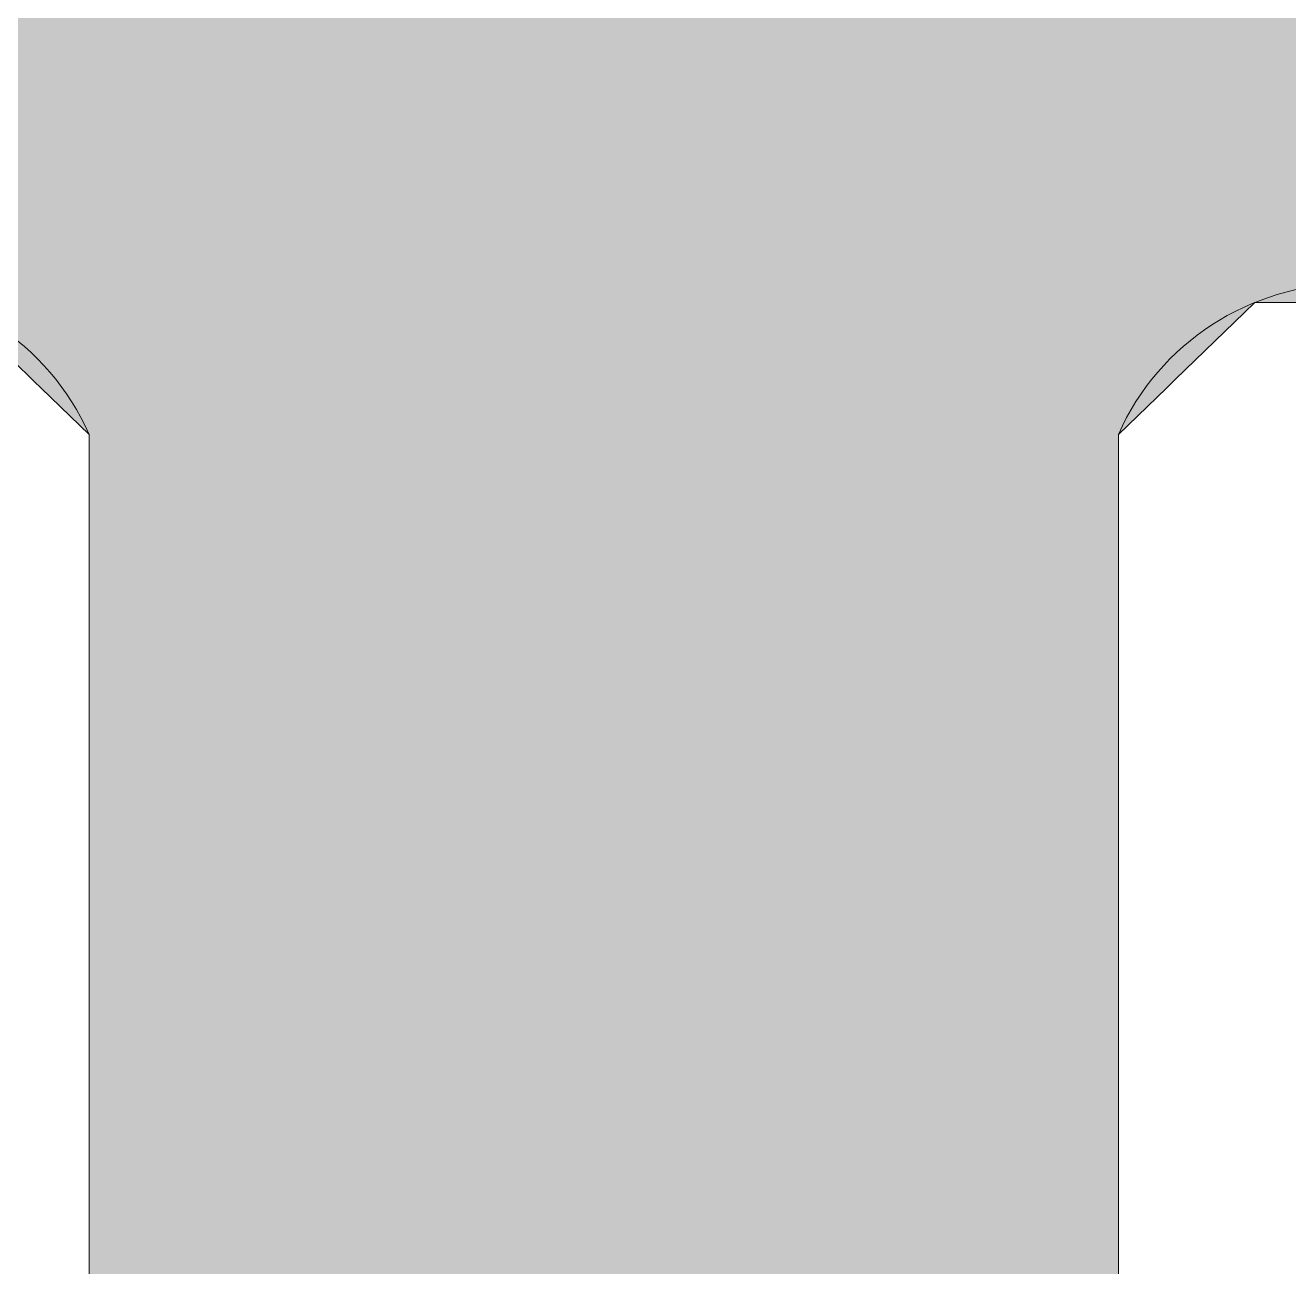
# Paper-space layout '1' of a CAD drawing. Header units: millimetres. Extents: x 1 to 31501, y 3 to 22278.
# Drawn here: x 16189.7 to 16250.4, y 2194.2 to 2253.8 of the extents above; entities that cross this region are included whole.
import ezdxf

# ---------------------------------------------------------------- set-up
doc = ezdxf.new("R2010")
doc.units = ezdxf.units.MM
doc.header["$MEASUREMENT"] = 0
doc.layers.add('NKB-LOGO', color=1, linetype='Continuous', lineweight=13)
doc.layers.add('NKB-SIGN', color=1, linetype='Continuous', lineweight=18)

# ---------------------------------------------------------------- blocks, each defined once
blk = doc.blocks.new('*U5')
at = {"layer": 'NKB-LOGO', "color": 1, "linetype": 'Continuous'}
for p, q in [((129.645, 190.12), (129.485, 189.966)), ((129.645, 190.12), (132.516, 190.12)), ((110.105, 189.966), (111.15, 188.956)), ((129.485, 189.966), (128.44, 188.956)), ((111.15, 188.956), (111.18, 188.926)), ((111.18, 188.926), (111.285, 188.825)), ((128.41, 188.926), (128.305, 188.825)), ((128.44, 188.956), (128.41, 188.926)), ((111.285, 188.825), (112.01, 188.124)), ((128.305, 188.825), (127.58, 188.124)), ((112.01, 188.124), (112.01, 187.619)), ((127.58, 188.124), (127.58, 187.619)), ((112.01, 187.619), (112.01, 187.619)), ((112.01, 187.619), (112.01, 187.619)), ((112.01, 187.619), (112.01, 187.619)), ((112.01, 187.619), (112.01, 187.619)), ((112.01, 187.619), (112.01, 187.618)), ((112.01, 187.618), (112.01, 187.618)), ((112.01, 187.618), (112.01, 187.618)), ((112.01, 187.618), (112.01, 187.618)), ((112.01, 187.618), (112.01, 187.618)), ((112.01, 187.618), (112.01, 187.618)), ((112.01, 187.618), (112.01, 187.618)), ((112.01, 187.618), (112.01, 187.618)), ((112.01, 187.618), (112.01, 187.618)), ((112.01, 187.618), (112.01, 187.618)), ((112.01, 187.618), (112.01, 187.603)), ((112.01, 187.603), (112.01, 187.603)), ((112.01, 187.603), (112.01, 187.603)), ((112.01, 187.603), (112.01, 187.603)), ((112.01, 187.603), (112.01, 187.603)), ((112.01, 187.603), (112.01, 187.602)), ((112.01, 187.602), (112.01, 187.602)), ((112.01, 187.602), (112.01, 187.602)), ((112.01, 187.602), (112.01, 187.601)), ((112.01, 187.601), (112.01, 187.601)), ((112.01, 187.601), (112.01, 187.601)), ((112.01, 187.601), (112.01, 187.6)), ((112.01, 187.6), (112.01, 187.6)), ((112.01, 187.6), (112.01, 187.599)), ((112.01, 187.599), (112.01, 187.599)), ((112.01, 187.599), (112.01, 187.599)), ((112.01, 187.599), (112.01, 187.599)), ((112.01, 187.599), (112.01, 187.599)), ((112.01, 187.599), (112.01, 187.599)), ((112.01, 187.599), (112.01, 187.599)), ((112.01, 187.599), (112.01, 187.587)), ((112.01, 187.587), (112.01, 187.586)), ((112.01, 187.586), (112.01, 187.585)), ((112.01, 187.585), (112.01, 187.585)), ((112.01, 187.585), (112.01, 187.584)), ((112.01, 187.584), (112.01, 187.584)), ((112.01, 187.584), (112.01, 187.584)), ((112.01, 187.584), (112.01, 187.584)), ((112.01, 187.584), (112.01, 187.584)), ((112.01, 187.584), (112.01, 187.584)), ((112.01, 187.584), (112.01, 187.584)), ((112.01, 187.584), (112.01, 187.583)), ((112.01, 187.583), (112.01, 187.583)), ((112.01, 187.583), (112.01, 187.583)), ((112.01, 187.583), (112.01, 187.583)), ((112.01, 187.583), (112.01, 187.583)), ((112.01, 187.583), (112.01, 187.583)), ((112.01, 187.583), (112.01, 187.583)), ((112.01, 187.583), (112.01, 187.583)), ((112.01, 187.583), (112.01, 187.583)), ((112.01, 187.583), (112.01, 187.583)), ((112.01, 187.583), (112.01, 187.582)), ((112.01, 187.582), (112.01, 187.582)), ((112.01, 187.582), (112.01, 187.582)), ((112.01, 187.582), (112.01, 187.582)), ((112.01, 187.582), (112.01, 187.581)), ((112.01, 187.581), (112.01, 187.581)), ((112.01, 187.581), (112.01, 187.581)), ((112.01, 187.581), (112.01, 187.58)), ((112.01, 187.58), (112.01, 187.58)), ((112.01, 187.58), (112.01, 187.545)), ((112.01, 187.545), (112.01, 187.545)), ((112.01, 187.545), (112.01, 187.545)), ((112.01, 187.545), (112.01, 187.545)), ((112.01, 187.545), (112.01, 187.544)), ((112.01, 187.544), (112.01, 187.544)), ((112.01, 187.544), (112.01, 187.544)), ((112.01, 187.544), (112.01, 187.542)), ((112.01, 187.542), (112.01, 187.542)), ((112.01, 187.542), (112.01, 187.541)), ((112.01, 187.541), (112.01, 187.54)), ((112.01, 187.54), (112.01, 187.539)), ((112.01, 187.539), (112.01, 187.538)), ((112.01, 187.538), (112.01, 187.537)), ((112.01, 187.537), (112.01, 187.536)), ((112.01, 187.536), (112.01, 187.536)), ((112.01, 187.536), (112.01, 187.536)), ((112.01, 187.536), (112.01, 187.536)), ((112.01, 187.536), (112.01, 187.535)), ((112.01, 187.535), (112.01, 187.534)), ((112.01, 187.534), (112.01, 187.504)), ((112.01, 187.504), (112.01, 187.502)), ((112.01, 187.502), (112.01, 187.501)), ((112.01, 187.501), (112.01, 187.501)), ((112.01, 187.501), (112.01, 187.501)), ((112.01, 187.501), (112.01, 187.5)), ((112.01, 187.5), (112.01, 187.499)), ((112.01, 187.499), (112.01, 187.499)), ((112.01, 187.499), (112.01, 187.499)), ((112.01, 187.499), (112.01, 187.498)), ((112.01, 187.498), (112.01, 187.498)), ((112.01, 187.498), (112.01, 187.498)), ((112.01, 187.498), (112.01, 187.498)), ((112.01, 187.498), (112.01, 187.498)), ((112.01, 187.498), (112.01, 187.498)), ((112.01, 187.498), (112.01, 187.498)), ((112.01, 187.498), (112.01, 187.497)), ((112.01, 187.497), (112.01, 187.497)), ((112.01, 187.497), (112.01, 187.497)), ((112.01, 187.497), (112.01, 187.497)), ((112.01, 187.497), (112.01, 187.497)), ((112.01, 187.497), (112.01, 187.497)), ((112.01, 187.497), (112.01, 187.497)), ((112.01, 187.497), (112.01, 187.496)), ((112.01, 187.496), (112.01, 187.496)), ((112.01, 187.496), (112.01, 187.495)), ((112.01, 187.495), (112.01, 187.495)), ((112.01, 187.495), (112.01, 187.495)), ((112.01, 187.495), (112.01, 187.495)), ((112.01, 187.495), (112.01, 187.493)), ((112.01, 187.493), (112.01, 187.46)), ((127.58, 187.619), (127.58, 187.619)), ((127.58, 187.619), (127.58, 187.619)), ((127.58, 187.619), (127.58, 187.619)), ((127.58, 187.619), (127.58, 187.619)), ((127.58, 187.619), (127.58, 187.618)), ((127.58, 187.618), (127.58, 187.618)), ((127.58, 187.618), (127.58, 187.618)), ((127.58, 187.618), (127.58, 187.618)), ((127.58, 187.618), (127.58, 187.618)), ((127.58, 187.618), (127.58, 187.618)), ((127.58, 187.618), (127.58, 187.618)), ((127.58, 187.618), (127.58, 187.618)), ((127.58, 187.618), (127.58, 187.618)), ((127.58, 187.618), (127.58, 187.618)), ((127.58, 187.618), (127.58, 187.603)), ((127.58, 187.603), (127.58, 187.603)), ((127.58, 187.603), (127.58, 187.603)), ((127.58, 187.603), (127.58, 187.603)), ((127.58, 187.603), (127.58, 187.603)), ((127.58, 187.603), (127.58, 187.602)), ((127.58, 187.602), (127.58, 187.602)), ((127.58, 187.602), (127.58, 187.602)), ((127.58, 187.602), (127.58, 187.601)), ((127.58, 187.601), (127.58, 187.601)), ((127.58, 187.601), (127.58, 187.601)), ((127.58, 187.601), (127.58, 187.6)), ((127.58, 187.6), (127.58, 187.6)), ((127.58, 187.6), (127.58, 187.599)), ((127.58, 187.599), (127.58, 187.599)), ((127.58, 187.599), (127.58, 187.599)), ((127.58, 187.599), (127.58, 187.599)), ((127.58, 187.599), (127.58, 187.599)), ((127.58, 187.599), (127.58, 187.599)), ((127.58, 187.599), (127.58, 187.599)), ((127.58, 187.599), (127.58, 187.587)), ((127.58, 187.587), (127.58, 187.586)), ((127.58, 187.586), (127.58, 187.585)), ((127.58, 187.585), (127.58, 187.585)), ((127.58, 187.585), (127.58, 187.584)), ((127.58, 187.584), (127.58, 187.584)), ((127.58, 187.584), (127.58, 187.584)), ((127.58, 187.584), (127.58, 187.584)), ((127.58, 187.584), (127.58, 187.584)), ((127.58, 187.584), (127.58, 187.584)), ((127.58, 187.584), (127.58, 187.584)), ((127.58, 187.584), (127.58, 187.583)), ((127.58, 187.583), (127.58, 187.583)), ((127.58, 187.583), (127.58, 187.583)), ((127.58, 187.583), (127.58, 187.583)), ((127.58, 187.583), (127.58, 187.583)), ((127.58, 187.583), (127.58, 187.583)), ((127.58, 187.583), (127.58, 187.583)), ((127.58, 187.583), (127.58, 187.583)), ((127.58, 187.583), (127.58, 187.583)), ((127.58, 187.583), (127.58, 187.583)), ((127.58, 187.583), (127.58, 187.582)), ((127.58, 187.582), (127.58, 187.582)), ((127.58, 187.582), (127.58, 187.582)), ((127.58, 187.582), (127.58, 187.582)), ((127.58, 187.582), (127.58, 187.581)), ((127.58, 187.581), (127.58, 187.581)), ((127.58, 187.581), (127.58, 187.581)), ((127.58, 187.581), (127.58, 187.58)), ((127.58, 187.58), (127.58, 187.58)), ((127.58, 187.58), (127.58, 187.545)), ((127.58, 187.545), (127.58, 187.545)), ((127.58, 187.545), (127.58, 187.545)), ((127.58, 187.545), (127.58, 187.545)), ((127.58, 187.545), (127.58, 187.544)), ((127.58, 187.544), (127.58, 187.544)), ((127.58, 187.544), (127.58, 187.544)), ((127.58, 187.544), (127.58, 187.542)), ((127.58, 187.542), (127.58, 187.542)), ((127.58, 187.542), (127.58, 187.541)), ((127.58, 187.541), (127.58, 187.54)), ((127.58, 187.54), (127.58, 187.539)), ((127.58, 187.539), (127.58, 187.538)), ((127.58, 187.538), (127.58, 187.537)), ((127.58, 187.537), (127.58, 187.536)), ((127.58, 187.536), (127.58, 187.536)), ((127.58, 187.536), (127.58, 187.536)), ((127.58, 187.536), (127.58, 187.536)), ((127.58, 187.536), (127.58, 187.535)), ((127.58, 187.535), (127.58, 187.534)), ((127.58, 187.534), (127.58, 187.504)), ((127.58, 187.504), (127.58, 187.502)), ((127.58, 187.502), (127.58, 187.501)), ((127.58, 187.501), (127.58, 187.501)), ((127.58, 187.501), (127.58, 187.501)), ((127.58, 187.501), (127.58, 187.5)), ((127.58, 187.5), (127.58, 187.499)), ((127.58, 187.499), (127.58, 187.499)), ((127.58, 187.499), (127.58, 187.499)), ((127.58, 187.499), (127.58, 187.498)), ((127.58, 187.498), (127.58, 187.498)), ((127.58, 187.498), (127.58, 187.498)), ((127.58, 187.498), (127.58, 187.498)), ((127.58, 187.498), (127.58, 187.498)), ((127.58, 187.498), (127.58, 187.498)), ((127.58, 187.498), (127.58, 187.498)), ((127.58, 187.498), (127.58, 187.497)), ((127.58, 187.497), (127.58, 187.497)), ((127.58, 187.497), (127.58, 187.497)), ((127.58, 187.497), (127.58, 187.497)), ((127.58, 187.497), (127.58, 187.497)), ((127.58, 187.497), (127.58, 187.497)), ((127.58, 187.497), (127.58, 187.497)), ((127.58, 187.497), (127.58, 187.496)), ((127.58, 187.496), (127.58, 187.496)), ((127.58, 187.496), (127.58, 187.495)), ((127.58, 187.495), (127.58, 187.495)), ((127.58, 187.495), (127.58, 187.495)), ((127.58, 187.495), (127.58, 187.495)), ((127.58, 187.495), (127.58, 187.493)), ((127.58, 187.493), (127.58, 187.46)), ((112.01, 187.46), (112.01, 187.459)), ((112.01, 187.459), (112.01, 187.459)), ((112.01, 187.459), (112.01, 187.459)), ((112.01, 187.459), (112.01, 187.459)), ((112.01, 187.459), (112.01, 187.459)), ((112.01, 187.459), (112.01, 187.458)), ((112.01, 187.458), (112.01, 187.457)), ((112.01, 187.457), (112.01, 187.456)), ((112.01, 187.456), (112.01, 187.456)), ((112.01, 187.456), (112.01, 187.454)), ((112.01, 187.454), (112.01, 187.453)), ((112.01, 187.453), (112.01, 187.453)), ((112.01, 187.453), (112.01, 187.451)), ((112.01, 187.451), (112.01, 187.451)), ((112.01, 187.451), (112.01, 187.451)), ((112.01, 187.451), (112.01, 187.451)), ((112.01, 187.451), (112.01, 187.45)), ((112.01, 187.45), (112.01, 187.449)), ((112.01, 187.449), (112.01, 187.448)), ((112.01, 187.448), (112.01, 187.417)), ((112.01, 187.417), (112.01, 187.416)), ((112.01, 187.416), (112.01, 187.415)), ((112.01, 187.415), (112.01, 187.415)), ((112.01, 187.415), (112.01, 187.415)), ((112.01, 187.415), (112.01, 187.414)), ((112.01, 187.414), (112.01, 187.414)), ((112.01, 187.414), (112.01, 187.414)), ((112.01, 187.414), (112.01, 187.414)), ((112.01, 187.414), (112.01, 187.413)), ((112.01, 187.413), (112.01, 187.413)), ((112.01, 187.413), (112.01, 187.413)), ((112.01, 187.413), (112.01, 187.412)), ((112.01, 187.412), (112.01, 187.412)), ((112.01, 187.412), (112.01, 187.412)), ((112.01, 187.412), (112.01, 187.412)), ((112.01, 187.412), (112.01, 187.412)), ((112.01, 187.412), (112.01, 187.412)), ((112.01, 187.412), (112.01, 187.412)), ((112.01, 187.412), (112.01, 187.412)), ((112.01, 187.412), (112.01, 187.412)), ((112.01, 187.412), (112.01, 187.412)), ((112.01, 187.412), (112.01, 187.412)), ((112.01, 187.412), (112.01, 187.411)), ((112.01, 187.411), (112.01, 187.411)), ((112.01, 187.411), (112.01, 187.411)), ((112.01, 187.411), (112.01, 187.411)), ((112.01, 187.411), (112.01, 187.411)), ((112.01, 187.411), (112.01, 187.411)), ((112.01, 187.411), (112.01, 187.409)), ((112.01, 187.409), (112.01, 187.396)), ((112.01, 187.396), (112.01, 187.396)), ((112.01, 187.396), (112.01, 187.396)), ((112.01, 187.396), (112.01, 187.396)), ((112.01, 187.396), (112.01, 187.396)), ((112.01, 187.396), (112.01, 187.396)), ((112.01, 187.396), (112.01, 187.396)), ((112.01, 187.396), (112.01, 187.395)), ((112.01, 187.395), (112.01, 187.395)), ((112.01, 187.395), (112.01, 187.395)), ((112.01, 187.395), (112.01, 187.394)), ((112.01, 187.394), (112.01, 187.394)), ((112.01, 187.394), (112.01, 187.393)), ((112.01, 187.393), (112.01, 187.393)), ((112.01, 187.393), (112.01, 187.393)), ((112.01, 187.393), (112.01, 187.393)), ((112.01, 187.393), (112.01, 187.393)), ((112.01, 187.393), (112.01, 187.392)), ((112.01, 187.392), (112.01, 187.391)), ((112.01, 187.391), (112.01, 187.39)), ((112.01, 187.39), (112.01, 187.377)), ((112.01, 187.377), (112.01, 187.377)), ((112.01, 187.377), (112.01, 187.377)), ((112.01, 187.377), (112.01, 187.377)), ((112.01, 187.377), (112.01, 187.377)), ((112.01, 187.377), (112.01, 187.377)), ((112.01, 187.377), (112.01, 187.377)), ((112.01, 187.377), (112.01, 187.377)), ((112.01, 187.377), (112.01, 187.377)), ((112.01, 187.377), (112.01, 187.377)), ((112.01, 187.377), (112.01, 187.377)), ((112.01, 187.377), (112.01, 187.377)), ((112.01, 187.377), (112.01, 187.377)), ((112.01, 187.377), (112.01, 187.377)), ((112.01, 187.377), (112.01, 187.377)), ((112.01, 187.377), (112.01, 187.377)), ((112.01, 187.377), (112.01, 187.377)), ((112.01, 187.377), (112.01, 187.377)), ((112.01, 187.377), (112.01, 187.377)), ((112.01, 187.377), (112.01, 187.377)), ((112.01, 187.377), (112.01, 187.377)), ((112.01, 187.377), (112.01, 186.445)), ((127.58, 187.46), (127.58, 187.459)), ((127.58, 187.459), (127.58, 187.459)), ((127.58, 187.459), (127.58, 187.459)), ((127.58, 187.459), (127.58, 187.459)), ((127.58, 187.459), (127.58, 187.459)), ((127.58, 187.459), (127.58, 187.458)), ((127.58, 187.458), (127.58, 187.457)), ((127.58, 187.457), (127.58, 187.456)), ((127.58, 187.456), (127.58, 187.456)), ((127.58, 187.456), (127.58, 187.454)), ((127.58, 187.454), (127.58, 187.453)), ((127.58, 187.453), (127.58, 187.453)), ((127.58, 187.453), (127.58, 187.451)), ((127.58, 187.451), (127.58, 187.451)), ((127.58, 187.451), (127.58, 187.451)), ((127.58, 187.451), (127.58, 187.451)), ((127.58, 187.451), (127.58, 187.45)), ((127.58, 187.45), (127.58, 187.449)), ((127.58, 187.449), (127.58, 187.448)), ((127.58, 187.448), (127.58, 187.417)), ((127.58, 187.417), (127.58, 187.416)), ((127.58, 187.416), (127.58, 187.415)), ((127.58, 187.415), (127.58, 187.415)), ((127.58, 187.415), (127.58, 187.415)), ((127.58, 187.415), (127.58, 187.414)), ((127.58, 187.414), (127.58, 187.414)), ((127.58, 187.414), (127.58, 187.414)), ((127.58, 187.414), (127.58, 187.414)), ((127.58, 187.414), (127.58, 187.413)), ((127.58, 187.413), (127.58, 187.413)), ((127.58, 187.413), (127.58, 187.413)), ((127.58, 187.413), (127.58, 187.412)), ((127.58, 187.412), (127.58, 187.412)), ((127.58, 187.412), (127.58, 187.412)), ((127.58, 187.412), (127.58, 187.412)), ((127.58, 187.412), (127.58, 187.412)), ((127.58, 187.412), (127.58, 187.412)), ((127.58, 187.412), (127.58, 187.412)), ((127.58, 187.412), (127.58, 187.412)), ((127.58, 187.412), (127.58, 187.412)), ((127.58, 187.412), (127.58, 187.412)), ((127.58, 187.412), (127.58, 187.412)), ((127.58, 187.412), (127.58, 187.411)), ((127.58, 187.411), (127.58, 187.411)), ((127.58, 187.411), (127.58, 187.411)), ((127.58, 187.411), (127.58, 187.411)), ((127.58, 187.411), (127.58, 187.411)), ((127.58, 187.411), (127.58, 187.411)), ((127.58, 187.411), (127.58, 187.409)), ((127.58, 187.409), (127.58, 187.396)), ((127.58, 187.396), (127.58, 187.396)), ((127.58, 187.396), (127.58, 187.396)), ((127.58, 187.396), (127.58, 187.396)), ((127.58, 187.396), (127.58, 187.396)), ((127.58, 187.396), (127.58, 187.396)), ((127.58, 187.396), (127.58, 187.396)), ((127.58, 187.396), (127.58, 187.395)), ((127.58, 187.395), (127.58, 187.395)), ((127.58, 187.395), (127.58, 187.395)), ((127.58, 187.395), (127.58, 187.394)), ((127.58, 187.394), (127.58, 187.394)), ((127.58, 187.394), (127.58, 187.393)), ((127.58, 187.393), (127.58, 187.393)), ((127.58, 187.393), (127.58, 187.393)), ((127.58, 187.393), (127.58, 187.393)), ((127.58, 187.393), (127.58, 187.393)), ((127.58, 187.393), (127.58, 187.392)), ((127.58, 187.392), (127.58, 187.391)), ((127.58, 187.391), (127.58, 187.39)), ((127.58, 187.39), (127.58, 187.377)), ((127.58, 187.377), (127.58, 187.377)), ((127.58, 187.377), (127.58, 187.377)), ((127.58, 187.377), (127.58, 187.377)), ((127.58, 187.377), (127.58, 187.377)), ((127.58, 187.377), (127.58, 187.377)), ((127.58, 187.377), (127.58, 187.377)), ((127.58, 187.377), (127.58, 187.377)), ((127.58, 187.377), (127.58, 187.377)), ((127.58, 187.377), (127.58, 187.377)), ((127.58, 187.377), (127.58, 187.377)), ((127.58, 187.377), (127.58, 187.377)), ((127.58, 187.377), (127.58, 187.377)), ((127.58, 187.377), (127.58, 187.377)), ((127.58, 187.377), (127.58, 187.377)), ((127.58, 187.377), (127.58, 187.377)), ((127.58, 187.377), (127.58, 187.377)), ((127.58, 187.377), (127.58, 187.377)), ((127.58, 187.377), (127.58, 187.377)), ((127.58, 187.377), (127.58, 187.377)), ((127.58, 187.377), (127.58, 187.377)), ((127.58, 187.377), (127.58, 186.445)), ((112.01, 186.445), (112.01, 184.977)), ((127.58, 186.445), (127.58, 184.977)), ((112.01, 184.977), (112.01, 184.97)), ((112.01, 184.97), (112.01, 184.962)), ((112.01, 184.962), (112.01, 184.955)), ((112.01, 184.955), (112.01, 184.935)), ((112.01, 184.935), (112.01, 183.976)), ((127.58, 184.977), (127.58, 184.97)), ((127.58, 184.97), (127.58, 184.962)), ((127.58, 184.962), (127.58, 184.955)), ((127.58, 184.955), (127.58, 184.935)), ((127.58, 184.935), (127.58, 183.976)), ((112.01, 183.976), (112.01, 183.399)), ((127.58, 183.976), (127.58, 183.399)), ((112.01, 183.399), (112.01, 183.399)), ((112.01, 183.399), (112.01, 183.107)), ((127.58, 183.399), (127.58, 183.399)), ((127.58, 183.399), (127.58, 183.107)), ((112.01, 183.107), (112.01, 182.952)), ((127.58, 183.107), (127.58, 182.952)), ((112.01, 182.952), (112.01, 182.399)), ((127.58, 182.952), (127.58, 182.399)), ((112.01, 182.399), (112.01, 181.692)), ((127.58, 182.399), (127.58, 181.692)), ((112.01, 181.692), (112.01, 181.399)), ((127.58, 181.692), (127.58, 181.399)), ((112.01, 181.399), (112.01, 181.046)), ((127.58, 181.399), (127.58, 181.046)), ((112.01, 181.046), (112.01, 179.435)), ((127.58, 181.046), (127.58, 179.435)), ((112.01, 179.435), (112.01, 178.504)), ((127.58, 179.435), (127.58, 178.504)), ((112.01, 178.504), (112.01, 178.235)), ((127.58, 178.504), (127.58, 178.235)), ((112.01, 178.235), (112.01, 178.089)), ((127.58, 178.235), (127.58, 178.089)), ((112.01, 178.089), (112.01, 178.088)), ((112.01, 178.088), (112.01, 177.735)), ((127.58, 178.089), (127.58, 178.088)), ((127.58, 178.088), (127.58, 177.735)), ((112.01, 177.735), (112.01, 169.183)), ((127.58, 177.735), (127.58, 169.183))]:
    blk.add_line(p, q, dxfattribs=at)
for points in [[(0, 724.25), (0, 190.435), (327.945, 190.435)], [(0, 190.435), (0, 190.399), (282.587, 190.399)], [(41.484, 190.399), (46.204, 190.399), (282.587, 190.399)], [(41.484, 190.399), (282.587, 190.399), (282.587, 190.399)], [(46.204, 190.399), (46.484, 190.12), (207.093, 190.12)], [(109.945, 190.12), (110.105, 189.966), (129.485, 189.966)], [(129.645, 190.12), (129.645, 190.12), (132.516, 190.12)], [(110.105, 189.966), (111.15, 188.956), (128.44, 188.956)], [(111.15, 188.956), (111.18, 188.926), (128.41, 188.926)], [(111.18, 188.926), (111.285, 188.825), (128.305, 188.825)], [(111.285, 188.825), (112.01, 188.124), (127.58, 188.124)], [(112.01, 188.124), (112.01, 187.619), (127.58, 187.619)], [(112.01, 187.619), (112.01, 187.619), (127.58, 187.619)], [(112.01, 187.619), (112.01, 187.619), (127.58, 187.619)], [(112.01, 187.619), (112.01, 187.619), (127.58, 187.619)], [(112.01, 187.619), (112.01, 187.619), (127.58, 187.619)], [(112.01, 187.619), (112.01, 187.618), (127.58, 187.618)], [(112.01, 187.618), (112.01, 187.618), (127.58, 187.618)], [(112.01, 187.618), (112.01, 187.618), (127.58, 187.618)], [(112.01, 187.618), (112.01, 187.618), (127.58, 187.618)], [(112.01, 187.618), (112.01, 187.618), (127.58, 187.618)], [(112.01, 187.618), (112.01, 187.618), (127.58, 187.618)], [(112.01, 187.618), (112.01, 187.618), (127.58, 187.618)], [(112.01, 187.618), (112.01, 187.618), (127.58, 187.618)], [(112.01, 187.618), (112.01, 187.618), (127.58, 187.618)], [(112.01, 187.618), (112.01, 187.618), (127.58, 187.618)], [(112.01, 187.618), (112.01, 187.603), (127.58, 187.603)], [(112.01, 187.603), (112.01, 187.603), (127.58, 187.603)], [(112.01, 187.603), (112.01, 187.603), (127.58, 187.603)], [(112.01, 187.603), (112.01, 187.603), (127.58, 187.603)], [(112.01, 187.603), (112.01, 187.603), (127.58, 187.603)], [(112.01, 187.603), (112.01, 187.602), (127.58, 187.602)], [(112.01, 187.602), (112.01, 187.602), (127.58, 187.602)], [(112.01, 187.602), (112.01, 187.602), (127.58, 187.602)], [(112.01, 187.602), (112.01, 187.601), (127.58, 187.601)], [(112.01, 187.601), (112.01, 187.601), (127.58, 187.601)], [(112.01, 187.601), (112.01, 187.601), (127.58, 187.601)], [(112.01, 187.601), (112.01, 187.6), (127.58, 187.6)], [(112.01, 187.6), (112.01, 187.6), (127.58, 187.6)], [(112.01, 187.6), (112.01, 187.599), (127.58, 187.599)], [(112.01, 187.599), (112.01, 187.599), (127.58, 187.599)], [(112.01, 187.599), (112.01, 187.599), (127.58, 187.599)], [(112.01, 187.599), (112.01, 187.599), (127.58, 187.599)], [(112.01, 187.599), (112.01, 187.599), (127.58, 187.599)], [(112.01, 187.599), (112.01, 187.599), (127.58, 187.599)], [(112.01, 187.599), (112.01, 187.599), (127.58, 187.599)], [(112.01, 187.599), (112.01, 187.587), (127.58, 187.587)], [(112.01, 187.587), (112.01, 187.586), (127.58, 187.586)], [(112.01, 187.586), (112.01, 187.585), (127.58, 187.585)], [(112.01, 187.585), (112.01, 187.585), (127.58, 187.585)], [(112.01, 187.585), (112.01, 187.584), (127.58, 187.584)], [(112.01, 187.584), (112.01, 187.584), (127.58, 187.584)], [(112.01, 187.584), (112.01, 187.584), (127.58, 187.584)], [(112.01, 187.584), (112.01, 187.584), (127.58, 187.584)], [(112.01, 187.584), (112.01, 187.584), (127.58, 187.584)], [(112.01, 187.584), (112.01, 187.584), (127.58, 187.584)], [(112.01, 187.584), (112.01, 187.584), (127.58, 187.584)], [(112.01, 187.584), (112.01, 187.583), (127.58, 187.583)], [(112.01, 187.583), (112.01, 187.583), (127.58, 187.583)], [(112.01, 187.583), (112.01, 187.583), (127.58, 187.583)], [(112.01, 187.583), (112.01, 187.583), (127.58, 187.583)], [(112.01, 187.583), (112.01, 187.583), (127.58, 187.583)], [(112.01, 187.583), (112.01, 187.583), (127.58, 187.583)], [(112.01, 187.583), (112.01, 187.583), (127.58, 187.583)], [(112.01, 187.583), (112.01, 187.583), (127.58, 187.583)], [(112.01, 187.583), (112.01, 187.583), (127.58, 187.583)], [(112.01, 187.583), (112.01, 187.583), (127.58, 187.583)], [(112.01, 187.583), (112.01, 187.582), (127.58, 187.582)], [(112.01, 187.582), (112.01, 187.582), (127.58, 187.582)], [(112.01, 187.582), (112.01, 187.582), (127.58, 187.582)], [(112.01, 187.582), (112.01, 187.582), (127.58, 187.582)], [(112.01, 187.582), (112.01, 187.581), (127.58, 187.581)], [(112.01, 187.581), (112.01, 187.581), (127.58, 187.581)], [(112.01, 187.581), (112.01, 187.581), (127.58, 187.581)], [(112.01, 187.581), (112.01, 187.58), (127.58, 187.58)], [(112.01, 187.58), (112.01, 187.58), (127.58, 187.58)], [(112.01, 187.58), (112.01, 187.545), (127.58, 187.545)], [(112.01, 187.545), (112.01, 187.545), (127.58, 187.545)], [(112.01, 187.545), (112.01, 187.545), (127.58, 187.545)], [(112.01, 187.545), (112.01, 187.545), (127.58, 187.545)], [(112.01, 187.545), (112.01, 187.544), (127.58, 187.544)], [(112.01, 187.544), (112.01, 187.544), (127.58, 187.544)], [(112.01, 187.544), (112.01, 187.544), (127.58, 187.544)], [(112.01, 187.544), (112.01, 187.542), (127.58, 187.542)], [(112.01, 187.542), (112.01, 187.542), (127.58, 187.542)], [(112.01, 187.542), (112.01, 187.541), (127.58, 187.541)], [(112.01, 187.541), (112.01, 187.54), (127.58, 187.54)], [(112.01, 187.54), (112.01, 187.539), (127.58, 187.539)], [(112.01, 187.539), (112.01, 187.538), (127.58, 187.538)], [(112.01, 187.538), (112.01, 187.537), (127.58, 187.537)], [(112.01, 187.537), (112.01, 187.536), (127.58, 187.536)], [(112.01, 187.536), (112.01, 187.536), (127.58, 187.536)], [(112.01, 187.536), (112.01, 187.536), (127.58, 187.536)], [(112.01, 187.536), (112.01, 187.536), (127.58, 187.536)], [(112.01, 187.536), (112.01, 187.535), (127.58, 187.535)], [(112.01, 187.535), (112.01, 187.534), (127.58, 187.534)], [(112.01, 187.534), (112.01, 187.504), (127.58, 187.504)], [(112.01, 187.504), (112.01, 187.502), (127.58, 187.502)], [(112.01, 187.502), (112.01, 187.501), (127.58, 187.501)], [(112.01, 187.501), (112.01, 187.501), (127.58, 187.501)], [(112.01, 187.501), (112.01, 187.501), (127.58, 187.501)], [(112.01, 187.501), (112.01, 187.5), (127.58, 187.5)], [(112.01, 187.5), (112.01, 187.499), (127.58, 187.499)], [(112.01, 187.499), (112.01, 187.499), (127.58, 187.499)], [(112.01, 187.499), (112.01, 187.499), (127.58, 187.499)], [(112.01, 187.499), (112.01, 187.498), (127.58, 187.498)], [(112.01, 187.498), (112.01, 187.498), (127.58, 187.498)], [(112.01, 187.498), (112.01, 187.498), (127.58, 187.498)], [(112.01, 187.498), (112.01, 187.498), (127.58, 187.498)], [(112.01, 187.498), (112.01, 187.498), (127.58, 187.498)], [(112.01, 187.498), (112.01, 187.498), (127.58, 187.498)], [(112.01, 187.498), (112.01, 187.498), (127.58, 187.498)], [(112.01, 187.498), (112.01, 187.497), (127.58, 187.497)], [(112.01, 187.497), (112.01, 187.497), (127.58, 187.497)], [(112.01, 187.497), (112.01, 187.497), (127.58, 187.497)], [(112.01, 187.497), (112.01, 187.497), (127.58, 187.497)], [(112.01, 187.497), (112.01, 187.497), (127.58, 187.497)], [(112.01, 187.497), (112.01, 187.497), (127.58, 187.497)], [(112.01, 187.497), (112.01, 187.497), (127.58, 187.497)], [(112.01, 187.497), (112.01, 187.496), (127.58, 187.496)], [(112.01, 187.496), (112.01, 187.496), (127.58, 187.496)], [(112.01, 187.496), (112.01, 187.495), (127.58, 187.495)], [(112.01, 187.495), (112.01, 187.495), (127.58, 187.495)], [(112.01, 187.495), (112.01, 187.495), (127.58, 187.495)], [(112.01, 187.495), (112.01, 187.495), (127.58, 187.495)], [(112.01, 187.495), (112.01, 187.493), (127.58, 187.493)], [(112.01, 187.493), (112.01, 187.46), (127.58, 187.46)], [(112.01, 187.46), (112.01, 187.459), (127.58, 187.459)], [(112.01, 187.459), (112.01, 187.459), (127.58, 187.459)], [(112.01, 187.459), (112.01, 187.459), (127.58, 187.459)], [(112.01, 187.459), (112.01, 187.459), (127.58, 187.459)], [(112.01, 187.459), (112.01, 187.459), (127.58, 187.459)], [(112.01, 187.459), (112.01, 187.458), (127.58, 187.458)], [(112.01, 187.458), (112.01, 187.457), (127.58, 187.457)], [(112.01, 187.457), (112.01, 187.456), (127.58, 187.456)], [(112.01, 187.456), (112.01, 187.456), (127.58, 187.456)], [(112.01, 187.456), (112.01, 187.454), (127.58, 187.454)], [(112.01, 187.454), (112.01, 187.453), (127.58, 187.453)], [(112.01, 187.453), (112.01, 187.453), (127.58, 187.453)], [(112.01, 187.453), (112.01, 187.451), (127.58, 187.451)], [(112.01, 187.451), (112.01, 187.451), (127.58, 187.451)], [(112.01, 187.451), (112.01, 187.451), (127.58, 187.451)], [(112.01, 187.451), (112.01, 187.451), (127.58, 187.451)], [(112.01, 187.451), (112.01, 187.45), (127.58, 187.45)], [(112.01, 187.45), (112.01, 187.449), (127.58, 187.449)], [(112.01, 187.449), (112.01, 187.448), (127.58, 187.448)], [(112.01, 187.448), (112.01, 187.417), (127.58, 187.417)], [(112.01, 187.417), (112.01, 187.416), (127.58, 187.416)], [(112.01, 187.416), (112.01, 187.415), (127.58, 187.415)], [(112.01, 187.415), (112.01, 187.415), (127.58, 187.415)], [(112.01, 187.415), (112.01, 187.415), (127.58, 187.415)], [(112.01, 187.415), (112.01, 187.414), (127.58, 187.414)], [(112.01, 187.414), (112.01, 187.414), (127.58, 187.414)], [(112.01, 187.414), (112.01, 187.414), (127.58, 187.414)], [(112.01, 187.414), (112.01, 187.414), (127.58, 187.414)], [(112.01, 187.414), (112.01, 187.413), (127.58, 187.413)], [(112.01, 187.413), (112.01, 187.413), (127.58, 187.413)], [(112.01, 187.413), (112.01, 187.413), (127.58, 187.413)], [(112.01, 187.413), (112.01, 187.412), (127.58, 187.412)], [(112.01, 187.412), (112.01, 187.412), (127.58, 187.412)], [(112.01, 187.412), (112.01, 187.412), (127.58, 187.412)], [(112.01, 187.412), (112.01, 187.412), (127.58, 187.412)], [(112.01, 187.412), (112.01, 187.412), (127.58, 187.412)], [(112.01, 187.412), (112.01, 187.412), (127.58, 187.412)], [(112.01, 187.412), (112.01, 187.412), (127.58, 187.412)], [(112.01, 187.412), (112.01, 187.412), (127.58, 187.412)], [(112.01, 187.412), (112.01, 187.412), (127.58, 187.412)], [(112.01, 187.412), (112.01, 187.412), (127.58, 187.412)], [(112.01, 187.412), (112.01, 187.412), (127.58, 187.412)], [(112.01, 187.412), (112.01, 187.411), (127.58, 187.411)], [(112.01, 187.411), (112.01, 187.411), (127.58, 187.411)], [(112.01, 187.411), (112.01, 187.411), (127.58, 187.411)], [(112.01, 187.411), (112.01, 187.411), (127.58, 187.411)], [(112.01, 187.411), (112.01, 187.411), (127.58, 187.411)], [(112.01, 187.411), (112.01, 187.411), (127.58, 187.411)], [(112.01, 187.411), (112.01, 187.409), (127.58, 187.409)], [(112.01, 187.409), (112.01, 187.396), (127.58, 187.396)], [(112.01, 187.396), (112.01, 187.396), (127.58, 187.396)], [(112.01, 187.396), (112.01, 187.396), (127.58, 187.396)], [(112.01, 187.396), (112.01, 187.396), (127.58, 187.396)], [(112.01, 187.396), (112.01, 187.396), (127.58, 187.396)], [(112.01, 187.396), (112.01, 187.396), (127.58, 187.396)], [(112.01, 187.396), (112.01, 187.396), (127.58, 187.396)], [(112.01, 187.396), (112.01, 187.395), (127.58, 187.395)], [(112.01, 187.395), (112.01, 187.395), (127.58, 187.395)], [(112.01, 187.395), (112.01, 187.395), (127.58, 187.395)], [(112.01, 187.395), (112.01, 187.394), (127.58, 187.394)], [(112.01, 187.394), (112.01, 187.394), (127.58, 187.394)], [(112.01, 187.394), (112.01, 187.393), (127.58, 187.393)], [(112.01, 187.393), (112.01, 187.393), (127.58, 187.393)], [(112.01, 187.393), (112.01, 187.393), (127.58, 187.393)], [(112.01, 187.393), (112.01, 187.393), (127.58, 187.393)], [(112.01, 187.393), (112.01, 187.393), (127.58, 187.393)], [(112.01, 187.393), (112.01, 187.392), (127.58, 187.392)], [(112.01, 187.392), (112.01, 187.391), (127.58, 187.391)], [(112.01, 187.391), (112.01, 187.39), (127.58, 187.39)], [(112.01, 187.39), (112.01, 187.377), (127.58, 187.377)], [(112.01, 187.377), (112.01, 187.377), (127.58, 187.377)], [(112.01, 187.377), (112.01, 187.377), (127.58, 187.377)], [(112.01, 187.377), (112.01, 187.377), (127.58, 187.377)], [(112.01, 187.377), (112.01, 187.377), (127.58, 187.377)], [(112.01, 187.377), (112.01, 187.377), (127.58, 187.377)], [(112.01, 187.377), (112.01, 187.377), (127.58, 187.377)], [(112.01, 187.377), (112.01, 187.377), (127.58, 187.377)], [(112.01, 187.377), (112.01, 187.377), (127.58, 187.377)], [(112.01, 187.377), (112.01, 187.377), (127.58, 187.377)], [(112.01, 187.377), (112.01, 187.377), (127.58, 187.377)], [(112.01, 187.377), (112.01, 187.377), (127.58, 187.377)], [(112.01, 187.377), (112.01, 187.377), (127.58, 187.377)], [(112.01, 187.377), (112.01, 187.377), (127.58, 187.377)], [(112.01, 187.377), (112.01, 187.377), (127.58, 187.377)], [(112.01, 187.377), (112.01, 187.377), (127.58, 187.377)], [(112.01, 187.377), (112.01, 187.377), (127.58, 187.377)], [(112.01, 187.377), (112.01, 187.377), (127.58, 187.377)], [(112.01, 187.377), (112.01, 187.377), (127.58, 187.377)], [(112.01, 187.377), (112.01, 187.377), (127.58, 187.377)], [(112.01, 187.377), (112.01, 187.377), (127.58, 187.377)], [(112.01, 187.377), (112.01, 186.445), (127.58, 186.445)], [(112.01, 186.445), (112.01, 184.977), (127.58, 184.977)], [(112.01, 184.977), (112.01, 184.97), (127.58, 184.97)], [(112.01, 184.97), (112.01, 184.962), (127.58, 184.962)], [(112.01, 184.962), (112.01, 184.955), (127.58, 184.955)], [(112.01, 184.955), (112.01, 184.935), (127.58, 184.935)], [(112.01, 184.935), (112.01, 183.976), (127.58, 183.976)], [(112.01, 183.976), (112.01, 183.399), (127.58, 183.399)], [(112.01, 183.399), (112.01, 183.399), (127.58, 183.399)], [(112.01, 183.399), (127.58, 183.399), (127.58, 183.399)], [(112.01, 183.399), (112.01, 183.107), (127.58, 183.107)], [(112.01, 183.107), (112.01, 182.952), (127.58, 182.952)], [(112.01, 182.952), (112.01, 182.399), (127.58, 182.399)], [(112.01, 182.399), (112.01, 181.692), (127.58, 181.692)], [(112.01, 181.692), (112.01, 181.399), (127.58, 181.399)], [(112.01, 181.399), (112.01, 181.046), (127.58, 181.046)], [(112.01, 181.046), (112.01, 179.435), (127.58, 179.435)], [(112.01, 179.435), (112.01, 178.504), (127.58, 178.504)], [(112.01, 178.504), (112.01, 178.235), (127.58, 178.235)], [(112.01, 178.235), (112.01, 178.089), (127.58, 178.089)], [(112.01, 178.089), (112.01, 178.088), (127.58, 178.088)], [(112.01, 178.088), (112.01, 177.735), (127.58, 177.735)], [(112.01, 177.735), (112.01, 169.183), (127.58, 169.183)]]:
    blk.add_solid(points, dxfattribs=at)
at = {"layer": 'NKB-LOGO', "color": 1, "linetype": 'Continuous', "extrusion": (0, 0, -1)}
for points in [[(0, 724.25), (-327.945, 724.25), (-327.945, 190.435)], [(0, 190.435), (-282.674, 190.435), (-282.587, 190.399)], [(-46.204, 190.399), (-207.093, 190.399), (-207.093, 190.12)], [(-109.945, 190.12), (-129.645, 190.12), (-129.485, 189.966)], [(-110.105, 189.966), (-129.485, 189.966), (-128.44, 188.956)], [(-111.15, 188.956), (-128.44, 188.956), (-128.41, 188.926)], [(-111.18, 188.926), (-128.41, 188.926), (-128.305, 188.825)], [(-111.285, 188.825), (-128.305, 188.825), (-127.58, 188.124)], [(-112.01, 188.124), (-127.58, 188.124), (-127.58, 187.619)], [(-112.01, 187.619), (-127.58, 187.619), (-127.58, 187.619)], [(-112.01, 187.619), (-127.58, 187.619), (-127.58, 187.619)], [(-112.01, 187.619), (-127.58, 187.619), (-127.58, 187.619)], [(-112.01, 187.619), (-127.58, 187.619), (-127.58, 187.619)], [(-112.01, 187.619), (-127.58, 187.619), (-127.58, 187.618)], [(-112.01, 187.618), (-127.58, 187.618), (-127.58, 187.618)], [(-112.01, 187.618), (-127.58, 187.618), (-127.58, 187.618)], [(-112.01, 187.618), (-127.58, 187.618), (-127.58, 187.618)], [(-112.01, 187.618), (-127.58, 187.618), (-127.58, 187.618)], [(-112.01, 187.618), (-127.58, 187.618), (-127.58, 187.618)], [(-112.01, 187.618), (-127.58, 187.618), (-127.58, 187.618)], [(-112.01, 187.618), (-127.58, 187.618), (-127.58, 187.618)], [(-112.01, 187.618), (-127.58, 187.618), (-127.58, 187.618)], [(-112.01, 187.618), (-127.58, 187.618), (-127.58, 187.618)], [(-112.01, 187.618), (-127.58, 187.618), (-127.58, 187.603)], [(-112.01, 187.603), (-127.58, 187.603), (-127.58, 187.603)], [(-112.01, 187.603), (-127.58, 187.603), (-127.58, 187.603)], [(-112.01, 187.603), (-127.58, 187.603), (-127.58, 187.603)], [(-112.01, 187.603), (-127.58, 187.603), (-127.58, 187.603)], [(-112.01, 187.603), (-127.58, 187.603), (-127.58, 187.602)], [(-112.01, 187.602), (-127.58, 187.602), (-127.58, 187.602)], [(-112.01, 187.602), (-127.58, 187.602), (-127.58, 187.602)], [(-112.01, 187.602), (-127.58, 187.602), (-127.58, 187.601)], [(-112.01, 187.601), (-127.58, 187.601), (-127.58, 187.601)], [(-112.01, 187.601), (-127.58, 187.601), (-127.58, 187.601)], [(-112.01, 187.601), (-127.58, 187.601), (-127.58, 187.6)], [(-112.01, 187.6), (-127.58, 187.6), (-127.58, 187.6)], [(-112.01, 187.6), (-127.58, 187.6), (-127.58, 187.599)], [(-112.01, 187.599), (-127.58, 187.599), (-127.58, 187.599)], [(-112.01, 187.599), (-127.58, 187.599), (-127.58, 187.599)], [(-112.01, 187.599), (-127.58, 187.599), (-127.58, 187.599)], [(-112.01, 187.599), (-127.58, 187.599), (-127.58, 187.599)], [(-112.01, 187.599), (-127.58, 187.599), (-127.58, 187.599)], [(-112.01, 187.599), (-127.58, 187.599), (-127.58, 187.599)], [(-112.01, 187.599), (-127.58, 187.599), (-127.58, 187.587)], [(-112.01, 187.587), (-127.58, 187.587), (-127.58, 187.586)], [(-112.01, 187.586), (-127.58, 187.586), (-127.58, 187.585)], [(-112.01, 187.585), (-127.58, 187.585), (-127.58, 187.585)], [(-112.01, 187.585), (-127.58, 187.585), (-127.58, 187.584)], [(-112.01, 187.584), (-127.58, 187.584), (-127.58, 187.584)], [(-112.01, 187.584), (-127.58, 187.584), (-127.58, 187.584)], [(-112.01, 187.584), (-127.58, 187.584), (-127.58, 187.584)], [(-112.01, 187.584), (-127.58, 187.584), (-127.58, 187.584)], [(-112.01, 187.584), (-127.58, 187.584), (-127.58, 187.584)], [(-112.01, 187.584), (-127.58, 187.584), (-127.58, 187.584)], [(-112.01, 187.584), (-127.58, 187.584), (-127.58, 187.583)], [(-112.01, 187.583), (-127.58, 187.583), (-127.58, 187.583)], [(-112.01, 187.583), (-127.58, 187.583), (-127.58, 187.583)], [(-112.01, 187.583), (-127.58, 187.583), (-127.58, 187.583)], [(-112.01, 187.583), (-127.58, 187.583), (-127.58, 187.583)], [(-112.01, 187.583), (-127.58, 187.583), (-127.58, 187.583)], [(-112.01, 187.583), (-127.58, 187.583), (-127.58, 187.583)], [(-112.01, 187.583), (-127.58, 187.583), (-127.58, 187.583)], [(-112.01, 187.583), (-127.58, 187.583), (-127.58, 187.583)], [(-112.01, 187.583), (-127.58, 187.583), (-127.58, 187.583)], [(-112.01, 187.583), (-127.58, 187.583), (-127.58, 187.582)], [(-112.01, 187.582), (-127.58, 187.582), (-127.58, 187.582)], [(-112.01, 187.582), (-127.58, 187.582), (-127.58, 187.582)], [(-112.01, 187.582), (-127.58, 187.582), (-127.58, 187.582)], [(-112.01, 187.582), (-127.58, 187.582), (-127.58, 187.581)], [(-112.01, 187.581), (-127.58, 187.581), (-127.58, 187.581)], [(-112.01, 187.581), (-127.58, 187.581), (-127.58, 187.581)], [(-112.01, 187.581), (-127.58, 187.581), (-127.58, 187.58)], [(-112.01, 187.58), (-127.58, 187.58), (-127.58, 187.58)], [(-112.01, 187.58), (-127.58, 187.58), (-127.58, 187.545)], [(-112.01, 187.545), (-127.58, 187.545), (-127.58, 187.545)], [(-112.01, 187.545), (-127.58, 187.545), (-127.58, 187.545)], [(-112.01, 187.545), (-127.58, 187.545), (-127.58, 187.545)], [(-112.01, 187.545), (-127.58, 187.545), (-127.58, 187.544)], [(-112.01, 187.544), (-127.58, 187.544), (-127.58, 187.544)], [(-112.01, 187.544), (-127.58, 187.544), (-127.58, 187.544)], [(-112.01, 187.544), (-127.58, 187.544), (-127.58, 187.542)], [(-112.01, 187.542), (-127.58, 187.542), (-127.58, 187.542)], [(-112.01, 187.542), (-127.58, 187.542), (-127.58, 187.541)], [(-112.01, 187.541), (-127.58, 187.541), (-127.58, 187.54)], [(-112.01, 187.54), (-127.58, 187.54), (-127.58, 187.539)], [(-112.01, 187.539), (-127.58, 187.539), (-127.58, 187.538)], [(-112.01, 187.538), (-127.58, 187.538), (-127.58, 187.537)], [(-112.01, 187.537), (-127.58, 187.537), (-127.58, 187.536)], [(-112.01, 187.536), (-127.58, 187.536), (-127.58, 187.536)], [(-112.01, 187.536), (-127.58, 187.536), (-127.58, 187.536)], [(-112.01, 187.536), (-127.58, 187.536), (-127.58, 187.536)], [(-112.01, 187.536), (-127.58, 187.536), (-127.58, 187.535)], [(-112.01, 187.535), (-127.58, 187.535), (-127.58, 187.534)], [(-112.01, 187.534), (-127.58, 187.534), (-127.58, 187.504)], [(-112.01, 187.504), (-127.58, 187.504), (-127.58, 187.502)], [(-112.01, 187.502), (-127.58, 187.502), (-127.58, 187.501)], [(-112.01, 187.501), (-127.58, 187.501), (-127.58, 187.501)], [(-112.01, 187.501), (-127.58, 187.501), (-127.58, 187.501)], [(-112.01, 187.501), (-127.58, 187.501), (-127.58, 187.5)], [(-112.01, 187.5), (-127.58, 187.5), (-127.58, 187.499)], [(-112.01, 187.499), (-127.58, 187.499), (-127.58, 187.499)], [(-112.01, 187.499), (-127.58, 187.499), (-127.58, 187.499)], [(-112.01, 187.499), (-127.58, 187.499), (-127.58, 187.498)], [(-112.01, 187.498), (-127.58, 187.498), (-127.58, 187.498)], [(-112.01, 187.498), (-127.58, 187.498), (-127.58, 187.498)], [(-112.01, 187.498), (-127.58, 187.498), (-127.58, 187.498)], [(-112.01, 187.498), (-127.58, 187.498), (-127.58, 187.498)], [(-112.01, 187.498), (-127.58, 187.498), (-127.58, 187.498)], [(-112.01, 187.498), (-127.58, 187.498), (-127.58, 187.498)], [(-112.01, 187.498), (-127.58, 187.498), (-127.58, 187.497)], [(-112.01, 187.497), (-127.58, 187.497), (-127.58, 187.497)], [(-112.01, 187.497), (-127.58, 187.497), (-127.58, 187.497)], [(-112.01, 187.497), (-127.58, 187.497), (-127.58, 187.497)], [(-112.01, 187.497), (-127.58, 187.497), (-127.58, 187.497)], [(-112.01, 187.497), (-127.58, 187.497), (-127.58, 187.497)], [(-112.01, 187.497), (-127.58, 187.497), (-127.58, 187.497)], [(-112.01, 187.497), (-127.58, 187.497), (-127.58, 187.496)], [(-112.01, 187.496), (-127.58, 187.496), (-127.58, 187.496)], [(-112.01, 187.496), (-127.58, 187.496), (-127.58, 187.495)], [(-112.01, 187.495), (-127.58, 187.495), (-127.58, 187.495)], [(-112.01, 187.495), (-127.58, 187.495), (-127.58, 187.495)], [(-112.01, 187.495), (-127.58, 187.495), (-127.58, 187.495)], [(-112.01, 187.495), (-127.58, 187.495), (-127.58, 187.493)], [(-112.01, 187.493), (-127.58, 187.493), (-127.58, 187.46)], [(-112.01, 187.46), (-127.58, 187.46), (-127.58, 187.459)], [(-112.01, 187.459), (-127.58, 187.459), (-127.58, 187.459)], [(-112.01, 187.459), (-127.58, 187.459), (-127.58, 187.459)], [(-112.01, 187.459), (-127.58, 187.459), (-127.58, 187.459)], [(-112.01, 187.459), (-127.58, 187.459), (-127.58, 187.459)], [(-112.01, 187.459), (-127.58, 187.459), (-127.58, 187.458)], [(-112.01, 187.458), (-127.58, 187.458), (-127.58, 187.457)], [(-112.01, 187.457), (-127.58, 187.457), (-127.58, 187.456)], [(-112.01, 187.456), (-127.58, 187.456), (-127.58, 187.456)], [(-112.01, 187.456), (-127.58, 187.456), (-127.58, 187.454)], [(-112.01, 187.454), (-127.58, 187.454), (-127.58, 187.453)], [(-112.01, 187.453), (-127.58, 187.453), (-127.58, 187.453)], [(-112.01, 187.453), (-127.58, 187.453), (-127.58, 187.451)], [(-112.01, 187.451), (-127.58, 187.451), (-127.58, 187.451)], [(-112.01, 187.451), (-127.58, 187.451), (-127.58, 187.451)], [(-112.01, 187.451), (-127.58, 187.451), (-127.58, 187.451)], [(-112.01, 187.451), (-127.58, 187.451), (-127.58, 187.45)], [(-112.01, 187.45), (-127.58, 187.45), (-127.58, 187.449)], [(-112.01, 187.449), (-127.58, 187.449), (-127.58, 187.448)], [(-112.01, 187.448), (-127.58, 187.448), (-127.58, 187.417)], [(-112.01, 187.417), (-127.58, 187.417), (-127.58, 187.416)], [(-112.01, 187.416), (-127.58, 187.416), (-127.58, 187.415)], [(-112.01, 187.415), (-127.58, 187.415), (-127.58, 187.415)], [(-112.01, 187.415), (-127.58, 187.415), (-127.58, 187.415)], [(-112.01, 187.415), (-127.58, 187.415), (-127.58, 187.414)], [(-112.01, 187.414), (-127.58, 187.414), (-127.58, 187.414)], [(-112.01, 187.414), (-127.58, 187.414), (-127.58, 187.414)], [(-112.01, 187.414), (-127.58, 187.414), (-127.58, 187.414)], [(-112.01, 187.414), (-127.58, 187.414), (-127.58, 187.413)], [(-112.01, 187.413), (-127.58, 187.413), (-127.58, 187.413)], [(-112.01, 187.413), (-127.58, 187.413), (-127.58, 187.413)], [(-112.01, 187.413), (-127.58, 187.413), (-127.58, 187.412)], [(-112.01, 187.412), (-127.58, 187.412), (-127.58, 187.412)], [(-112.01, 187.412), (-127.58, 187.412), (-127.58, 187.412)], [(-112.01, 187.412), (-127.58, 187.412), (-127.58, 187.412)], [(-112.01, 187.412), (-127.58, 187.412), (-127.58, 187.412)], [(-112.01, 187.412), (-127.58, 187.412), (-127.58, 187.412)], [(-112.01, 187.412), (-127.58, 187.412), (-127.58, 187.412)], [(-112.01, 187.412), (-127.58, 187.412), (-127.58, 187.412)], [(-112.01, 187.412), (-127.58, 187.412), (-127.58, 187.412)], [(-112.01, 187.412), (-127.58, 187.412), (-127.58, 187.412)], [(-112.01, 187.412), (-127.58, 187.412), (-127.58, 187.412)], [(-112.01, 187.412), (-127.58, 187.412), (-127.58, 187.411)], [(-112.01, 187.411), (-127.58, 187.411), (-127.58, 187.411)], [(-112.01, 187.411), (-127.58, 187.411), (-127.58, 187.411)], [(-112.01, 187.411), (-127.58, 187.411), (-127.58, 187.411)], [(-112.01, 187.411), (-127.58, 187.411), (-127.58, 187.411)], [(-112.01, 187.411), (-127.58, 187.411), (-127.58, 187.411)], [(-112.01, 187.411), (-127.58, 187.411), (-127.58, 187.409)], [(-112.01, 187.409), (-127.58, 187.409), (-127.58, 187.396)], [(-112.01, 187.396), (-127.58, 187.396), (-127.58, 187.396)], [(-112.01, 187.396), (-127.58, 187.396), (-127.58, 187.396)], [(-112.01, 187.396), (-127.58, 187.396), (-127.58, 187.396)], [(-112.01, 187.396), (-127.58, 187.396), (-127.58, 187.396)], [(-112.01, 187.396), (-127.58, 187.396), (-127.58, 187.396)], [(-112.01, 187.396), (-127.58, 187.396), (-127.58, 187.396)], [(-112.01, 187.396), (-127.58, 187.396), (-127.58, 187.395)], [(-112.01, 187.395), (-127.58, 187.395), (-127.58, 187.395)], [(-112.01, 187.395), (-127.58, 187.395), (-127.58, 187.395)], [(-112.01, 187.395), (-127.58, 187.395), (-127.58, 187.394)], [(-112.01, 187.394), (-127.58, 187.394), (-127.58, 187.394)], [(-112.01, 187.394), (-127.58, 187.394), (-127.58, 187.393)], [(-112.01, 187.393), (-127.58, 187.393), (-127.58, 187.393)], [(-112.01, 187.393), (-127.58, 187.393), (-127.58, 187.393)], [(-112.01, 187.393), (-127.58, 187.393), (-127.58, 187.393)], [(-112.01, 187.393), (-127.58, 187.393), (-127.58, 187.393)], [(-112.01, 187.393), (-127.58, 187.393), (-127.58, 187.392)], [(-112.01, 187.392), (-127.58, 187.392), (-127.58, 187.391)], [(-112.01, 187.391), (-127.58, 187.391), (-127.58, 187.39)], [(-112.01, 187.39), (-127.58, 187.39), (-127.58, 187.377)], [(-112.01, 187.377), (-127.58, 187.377), (-127.58, 187.377)], [(-112.01, 187.377), (-127.58, 187.377), (-127.58, 187.377)], [(-112.01, 187.377), (-127.58, 187.377), (-127.58, 187.377)], [(-112.01, 187.377), (-127.58, 187.377), (-127.58, 187.377)], [(-112.01, 187.377), (-127.58, 187.377), (-127.58, 187.377)], [(-112.01, 187.377), (-127.58, 187.377), (-127.58, 187.377)], [(-112.01, 187.377), (-127.58, 187.377), (-127.58, 187.377)], [(-112.01, 187.377), (-127.58, 187.377), (-127.58, 187.377)], [(-112.01, 187.377), (-127.58, 187.377), (-127.58, 187.377)], [(-112.01, 187.377), (-127.58, 187.377), (-127.58, 187.377)], [(-112.01, 187.377), (-127.58, 187.377), (-127.58, 187.377)], [(-112.01, 187.377), (-127.58, 187.377), (-127.58, 187.377)], [(-112.01, 187.377), (-127.58, 187.377), (-127.58, 187.377)], [(-112.01, 187.377), (-127.58, 187.377), (-127.58, 187.377)], [(-112.01, 187.377), (-127.58, 187.377), (-127.58, 187.377)], [(-112.01, 187.377), (-127.58, 187.377), (-127.58, 187.377)], [(-112.01, 187.377), (-127.58, 187.377), (-127.58, 187.377)], [(-112.01, 187.377), (-127.58, 187.377), (-127.58, 187.377)], [(-112.01, 187.377), (-127.58, 187.377), (-127.58, 187.377)], [(-112.01, 187.377), (-127.58, 187.377), (-127.58, 187.377)], [(-112.01, 187.377), (-127.58, 187.377), (-127.58, 186.445)], [(-112.01, 186.445), (-127.58, 186.445), (-127.58, 184.977)], [(-112.01, 184.977), (-127.58, 184.977), (-127.58, 184.97)], [(-112.01, 184.97), (-127.58, 184.97), (-127.58, 184.962)], [(-112.01, 184.962), (-127.58, 184.962), (-127.58, 184.955)], [(-112.01, 184.955), (-127.58, 184.955), (-127.58, 184.935)], [(-112.01, 184.935), (-127.58, 184.935), (-127.58, 183.976)], [(-112.01, 183.976), (-127.58, 183.976), (-127.58, 183.399)], [(-112.01, 183.399), (-127.58, 183.399), (-127.58, 183.107)], [(-112.01, 183.107), (-127.58, 183.107), (-127.58, 182.952)], [(-112.01, 182.952), (-127.58, 182.952), (-127.58, 182.399)], [(-112.01, 182.399), (-127.58, 182.399), (-127.58, 181.692)], [(-112.01, 181.692), (-127.58, 181.692), (-127.58, 181.399)], [(-112.01, 181.399), (-127.58, 181.399), (-127.58, 181.046)], [(-112.01, 181.046), (-127.58, 181.046), (-127.58, 179.435)], [(-112.01, 179.435), (-127.58, 179.435), (-127.58, 178.504)], [(-112.01, 178.504), (-127.58, 178.504), (-127.58, 178.235)], [(-112.01, 178.235), (-127.58, 178.235), (-127.58, 178.089)], [(-112.01, 178.089), (-127.58, 178.089), (-127.58, 178.088)], [(-112.01, 178.088), (-127.58, 178.088), (-127.58, 177.735)], [(-112.01, 177.735), (-127.58, 177.735), (-127.58, 169.183)]]:
    blk.add_solid(points, dxfattribs=at)
blk = doc.blocks.new('22222')
at = {"layer": 'NKB-LOGO', "color": 1}
blk.add_lwpolyline([(112.01, 188.124, 0.650107), (105.01, 188.124), (105.01, 132.91, -0.667838), (104.156, 132.556), (46.79, 189.815, 0.198668), (45.377, 190.399), (43.484, 190.399, 0.414214), (41.484, 188.399), (41.484, 122.971, 0.734688), (48.484, 122.971), (48.484, 177.735, -0.667838), (49.337, 178.089), (106.55, 120.984, 0.198668), (107.962, 120.399), (110.01, 120.399, 0.414214), (112.01, 122.399)], format="xyb", close=True, dxfattribs=at)
blk.add_lwpolyline([(196.458, 126.11, -0.904336), (191.479, 121.19), (162.597, 150.424), (132.794, 120.977, -0.197357), (131.389, 120.399), (129.58, 120.399, -0.414214), (127.58, 122.399), (127.58, 188.124, -0.650107), (134.58, 188.124), (134.58, 133.779, 0.666016), (135.432, 133.423), (191.633, 188.956, -1), (196.553, 183.976), (167.576, 155.344), (196.458, 126.11)], format="xyb", dxfattribs=at)
at = {"layer": 'NKB-LOGO', "color": 1, "linetype": 'Continuous'}
blk.add_blockref('*U5', (0, 0), dxfattribs=at)

psp = doc.layouts.new('1')

# ---------------------------------------------------------------- block references
at = {"layer": 'NKB-SIGN', "xscale": 3.176814373185165, "yscale": 3.176814373185165, "zscale": 3.176814373185165}
psp.add_blockref('22222', (15836.955, 1636.548), dxfattribs=at)

doc.saveas('drawing.dxf')
